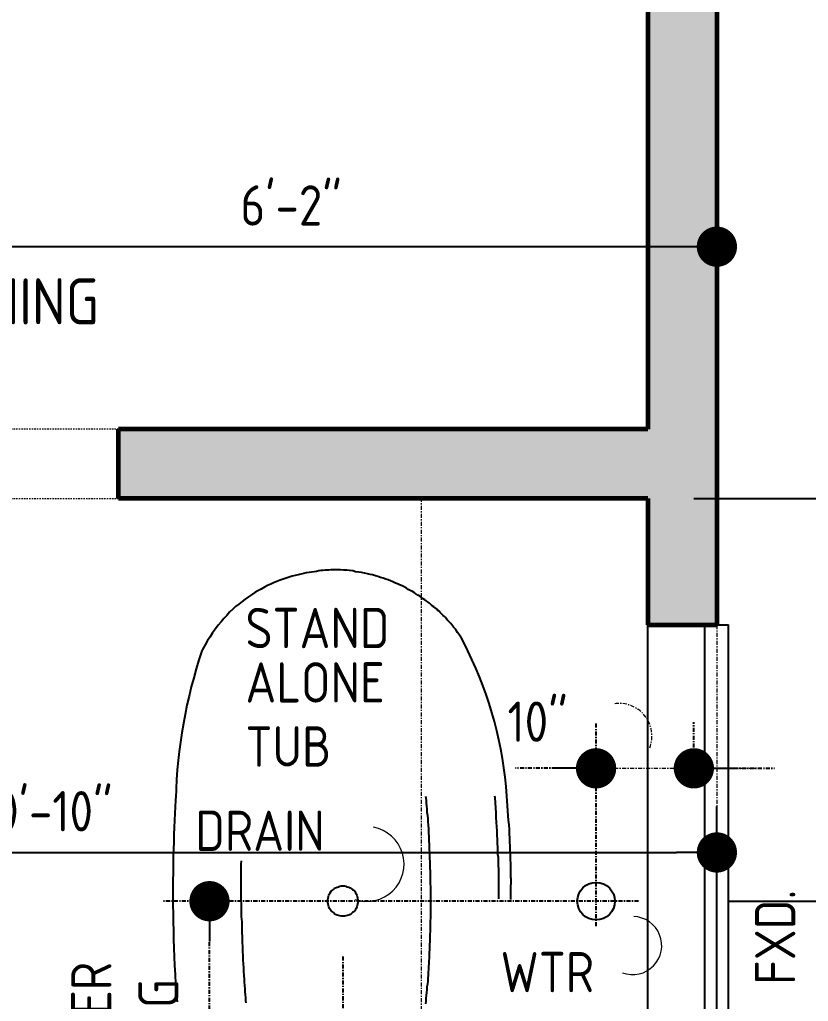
# Model space of a CAD drawing. Header units: inches. Extents: x 23 to 747, y 16 to 1065.
# Drawn here: x 502 to 570.5, y 663.7 to 749 of the extents above; entities that cross this region are included whole.
import ezdxf

# ---------------------------------------------------------------- set-up
doc = ezdxf.new("R2010")
doc.units = ezdxf.units.IN
doc.header["$MEASUREMENT"] = 0
for name, pattern in [('HIDDEN2', [0.1875, 0.125, -0.0625]), ('Solid', [0]), ('WIRE3', [0.59, 0.35, -0.12, 0, -0.12])]:
    doc.linetypes.add(name, pattern=pattern)
for name, color, linetype in [('CABS-FLOORPLAN', 4, 'Continuous'), ('ELECTRICAL WIRING', 137, 'WIRE3'), ('WINS', 121, 'Continuous')]:
    doc.layers.add(name, color=color, linetype=linetype)
for name, color, linetype, lineweight in [('DIMS', 137, 'Continuous', 15), ('DOORTEXT', 253, 'Continuous', 20), ('HATCH', 123, 'Continuous', 0), ('L1', 251, 'Continuous', 13), ('WALLS', 7, 'Continuous', 60), ('WINDWS LBLS', 121, 'Continuous', 18)]:
    doc.layers.add(name, color=color, linetype=linetype, lineweight=lineweight)
doc.styles.add('ARCH', font='ARCHITXT.SHX')
doc.styles.add('TEXT1', font='ARCHITXT.shx')
doc.dimstyles.new('ARCHITECTURAL', dxfattribs={"dimtxt": 3.5, "dimasz": 3.5, "dimexe": 4, "dimexo": 2, "dimgap": 1.5, "dimtad": 1, "dimdec": 1, "dimzin": 3, "dimdsep": 46, "dimlunit": 4, "dimtxsty": 'ARCH', "dimblk": 'DOT', "dimcen": 0.0625, "dimadec": 0, "dimazin": 0, "dimtfac": 1, "dimtdec": 1, "dimtix": 1, "dimtofl": 0, "dimtmove": 1, "dimatfit": 2, "dimldrblk": 'DOTSMALL', "dimfxl": 1, "dimtolj": 1, "dimtzin": 0, "dimarcsym": 0})

# ---------------------------------------------------------------- blocks, each defined once
blk = doc.blocks.new('_Dot')
at = {"layer": 'DIMS', "color": 0, "lineweight": -2}
blk.add_line((-0.5, 0), (-1, 0), dxfattribs=at)
at = {"layer": 'DIMS', "color": 0, "const_width": 0.5}
blk.add_lwpolyline([(-0.25, 0, 1), (0.25, 0, 1)], format="xyb", close=True, dxfattribs=at)
blk = doc.blocks.new('*D180')
at = {"layer": 'Defpoints', "color": 0, "linetype": 'Solid', "transparency": 16777216}
for p in [(488.574, 729.244), (562.574, 714.387), (488.574, 713.379)]:
    blk.add_point(p, dxfattribs=at)
at = {"layer": 'DIMS', "color": 0, "linetype": 'Solid', "lineweight": -2, "transparency": 16777216}
for p, q in [((488.574, 715.379), (488.574, 733.244)), ((562.574, 716.387), (562.574, 733.244)), ((559.074, 729.244), (492.074, 729.244))]:
    blk.add_line(p, q, dxfattribs=at)
at = {"layer": 'DIMS', "color": 0, "linetype": 'Solid', "lineweight": -2, "transparency": 16777216, "xscale": 3.5, "yscale": 3.5, "zscale": 3.5, "rotation": 180}
blk.add_blockref('_Dot', (488.574, 729.244), dxfattribs=at)
at = {"layer": 'DIMS', "color": 0, "linetype": 'Solid', "lineweight": -2, "transparency": 16777216, "xscale": 3.5, "yscale": 3.5, "zscale": 3.5}
blk.add_blockref('_Dot', (562.574, 729.244), dxfattribs=at)
at = {"layer": 'DIMS', "color": 0, "linetype": 'Solid', "transparency": 16777216, "insert": (525.574, 732.828), "char_height": 3.5, "attachment_point": 5, "style": 'ARCH'}
blk.add_mtext('\\A1;6\'-2"', dxfattribs=at)
blk = doc.blocks.new('_DotSmall')
at = {"layer": 'DIMS', "color": 0, "const_width": 0.5}
blk.add_lwpolyline([(-0.0625, 0, 1), (0.0625, 0, 1)], format="xyb", close=True, dxfattribs=at)
blk = doc.blocks.new('*D213')
at = {"layer": 'Defpoints', "color": 0, "linetype": 'Solid', "transparency": 16777216}
for p in [(562.574, 676.614), (432.574, 666.898), (562.574, 646.568)]:
    blk.add_point(p, dxfattribs=at)
at = {"layer": 'DIMS', "color": 0, "linetype": 'Solid', "lineweight": -2, "transparency": 16777216}
for p, q in [((432.574, 668.898), (432.574, 680.614)), ((562.574, 648.568), (562.574, 680.614)), ((436.074, 676.614), (559.074, 676.614))]:
    blk.add_line(p, q, dxfattribs=at)
at = {"layer": 'DIMS', "color": 0, "linetype": 'Solid', "lineweight": -2, "transparency": 16777216, "xscale": 3.5, "yscale": 3.5, "zscale": 3.5, "rotation": 180}
blk.add_blockref('_Dot', (432.574, 676.614), dxfattribs=at)
at = {"layer": 'DIMS', "color": 0, "linetype": 'Solid', "lineweight": -2, "transparency": 16777216, "xscale": 3.5, "yscale": 3.5, "zscale": 3.5}
blk.add_blockref('_Dot', (562.574, 676.614), dxfattribs=at)
at = {"layer": 'DIMS', "color": 0, "linetype": 'Solid', "transparency": 16777216, "insert": (504.212, 680.197), "char_height": 3.5, "attachment_point": 5, "style": 'ARCH'}
blk.add_mtext('\\A1;10\'-10"', dxfattribs=at)
blk = doc.blocks.new('*D265')
at = {"layer": 'Defpoints', "color": 0, "linetype": 'Solid', "transparency": 16777216}
for p in [(561.526, 672.379), (598.574, 672.379), (563.574, 613.379)]:
    blk.add_point(p, dxfattribs=at)
at = {"layer": 'DIMS', "color": 0, "linetype": 'Solid', "lineweight": -2, "transparency": 16777216}
for p, q in [((563.526, 672.379), (602.574, 672.379)), ((598.574, 616.879), (598.574, 668.879)), ((565.574, 613.379), (602.574, 613.379))]:
    blk.add_line(p, q, dxfattribs=at)
at = {"layer": 'DIMS', "color": 0, "linetype": 'Solid', "lineweight": -2, "transparency": 16777216, "xscale": 3.5, "yscale": 3.5, "zscale": 3.5}
for p, rotation in [((598.574, 672.379), 90), ((598.574, 613.379), 270)]:
    blk.add_blockref('_Dot', p, dxfattribs=dict(at, rotation=rotation))
at = {"layer": 'DIMS', "color": 0, "linetype": 'Solid', "transparency": 16777216, "insert": (594.991, 652.263), "char_height": 3.5, "attachment_point": 5, "rotation": 90, "style": 'ARCH'}
blk.add_mtext('\\A1;4\'-11"', dxfattribs=at)
blk = doc.blocks.new('*D266')
at = {"layer": 'Defpoints', "color": 0, "linetype": 'Solid', "transparency": 16777216}
for p in [(562.574, 929.379), (598.574, 929.379), (558.574, 707.379)]:
    blk.add_point(p, dxfattribs=at)
at = {"layer": 'DIMS', "color": 0, "linetype": 'Solid', "lineweight": -2, "transparency": 16777216}
for p, q in [((564.574, 929.379), (602.574, 929.379)), ((598.574, 710.879), (598.574, 925.879)), ((560.574, 707.379), (602.574, 707.379))]:
    blk.add_line(p, q, dxfattribs=at)
at = {"layer": 'DIMS', "color": 0, "linetype": 'Solid', "lineweight": -2, "transparency": 16777216, "xscale": 3.5, "yscale": 3.5, "zscale": 3.5}
for p, rotation in [((598.574, 929.379), 90), ((598.574, 707.379), 270)]:
    blk.add_blockref('_Dot', p, dxfattribs=dict(at, rotation=rotation))
at = {"layer": 'DIMS', "color": 0, "linetype": 'Solid', "transparency": 16777216, "insert": (594.991, 818.379), "char_height": 3.5, "attachment_point": 5, "rotation": 90, "style": 'ARCH'}
blk.add_mtext('\\A1;18\'-6"', dxfattribs=at)
blk = doc.blocks.new('*D270')
at = {"layer": 'Defpoints', "color": 0, "linetype": 'Solid', "transparency": 16777216}
for p in [(558.574, 707.379), (613.574, 707.379), (558.574, 633.379)]:
    blk.add_point(p, dxfattribs=at)
at = {"layer": 'DIMS', "color": 0, "linetype": 'Solid', "lineweight": -2, "transparency": 16777216}
for p, q in [((560.574, 707.379), (617.574, 707.379)), ((613.574, 636.879), (613.574, 703.879)), ((560.574, 633.379), (617.574, 633.379))]:
    blk.add_line(p, q, dxfattribs=at)
at = {"layer": 'DIMS', "color": 0, "linetype": 'Solid', "lineweight": -2, "transparency": 16777216, "xscale": 3.5, "yscale": 3.5, "zscale": 3.5}
for p, rotation in [((613.574, 707.379), 90), ((613.574, 633.379), 270)]:
    blk.add_blockref('_Dot', p, dxfattribs=dict(at, rotation=rotation))
at = {"layer": 'DIMS', "color": 0, "linetype": 'Solid', "transparency": 16777216, "insert": (609.991, 670.379), "char_height": 3.5, "attachment_point": 5, "rotation": 90, "style": 'ARCH'}
blk.add_mtext('\\A1;6\'-2"', dxfattribs=at)
blk = doc.blocks.new('*D271')
at = {"layer": 'Defpoints', "color": 0, "linetype": 'Solid', "transparency": 16777216}
for p in [(562.574, 929.379), (613.574, 929.379), (558.574, 707.379)]:
    blk.add_point(p, dxfattribs=at)
at = {"layer": 'DIMS', "color": 0, "linetype": 'Solid', "lineweight": -2, "transparency": 16777216}
for p, q in [((564.574, 929.379), (617.574, 929.379)), ((613.574, 710.879), (613.574, 925.879)), ((560.574, 707.379), (617.574, 707.379))]:
    blk.add_line(p, q, dxfattribs=at)
at = {"layer": 'DIMS', "color": 0, "linetype": 'Solid', "lineweight": -2, "transparency": 16777216, "xscale": 3.5, "yscale": 3.5, "zscale": 3.5}
for p, rotation in [((613.574, 929.379), 90), ((613.574, 707.379), 270)]:
    blk.add_blockref('_Dot', p, dxfattribs=dict(at, rotation=rotation))
at = {"layer": 'DIMS', "color": 0, "linetype": 'Solid', "transparency": 16777216, "insert": (609.991, 818.379), "char_height": 3.5, "attachment_point": 5, "rotation": 90, "style": 'ARCH'}
blk.add_mtext('\\A1;18\'-6"', dxfattribs=at)
blk = doc.blocks.new('*D272')
at = {"layer": 'Defpoints', "color": 0, "linetype": 'Solid', "transparency": 16777216}
for p in [(562.574, 929.379), (628.574, 929.379), (562.574, 177.379)]:
    blk.add_point(p, dxfattribs=at)
at = {"layer": 'DIMS', "color": 0, "linetype": 'Solid', "lineweight": -2, "transparency": 16777216}
for p, q in [((564.574, 929.379), (632.574, 929.379)), ((628.574, 180.879), (628.574, 925.879)), ((564.574, 177.379), (632.574, 177.379))]:
    blk.add_line(p, q, dxfattribs=at)
at = {"layer": 'DIMS', "color": 0, "linetype": 'Solid', "lineweight": -2, "transparency": 16777216, "xscale": 3.5, "yscale": 3.5, "zscale": 3.5}
for p, rotation in [((628.574, 929.379), 90), ((628.574, 177.379), 270)]:
    blk.add_blockref('_Dot', p, dxfattribs=dict(at, rotation=rotation))
at = {"layer": 'DIMS', "color": 0, "linetype": 'Solid', "transparency": 16777216, "insert": (624.991, 553.379), "char_height": 3.5, "attachment_point": 5, "rotation": 90, "style": 'ARCH'}
blk.add_mtext('\\A1;62\'-8"', dxfattribs=at)
blk = doc.blocks.new('*D288')
at = {"layer": 'Defpoints', "color": 0, "linetype": 'Solid', "transparency": 16777216}
for p in [(563.574, 707.379), (598.574, 707.379), (561.526, 672.379)]:
    blk.add_point(p, dxfattribs=at)
at = {"layer": 'DIMS', "color": 0, "linetype": 'Solid', "lineweight": -2, "transparency": 16777216}
for p, q in [((565.574, 707.379), (602.574, 707.379)), ((598.574, 675.879), (598.574, 703.879)), ((563.526, 672.379), (602.574, 672.379))]:
    blk.add_line(p, q, dxfattribs=at)
at = {"layer": 'DIMS', "color": 0, "linetype": 'Solid', "lineweight": -2, "transparency": 16777216, "xscale": 3.5, "yscale": 3.5, "zscale": 3.5}
for p, rotation in [((598.574, 707.379), 90), ((598.574, 672.379), 270)]:
    blk.add_blockref('_Dot', p, dxfattribs=dict(at, rotation=rotation))
at = {"layer": 'DIMS', "color": 0, "linetype": 'Solid', "transparency": 16777216, "insert": (594.991, 689.879), "char_height": 3.5, "attachment_point": 5, "rotation": 90, "style": 'ARCH'}
blk.add_mtext('\\A1;2\'-11"', dxfattribs=at)
blk = doc.blocks.new('*D290')
at = {"layer": 'Defpoints', "color": 0, "linetype": 'WIRE3', "transparency": 16777216}
for p in [(530.074, 669.567), (530.074, 650.656), (562.574, 648.379)]:
    blk.add_point(p, dxfattribs=at)
at = {"layer": 'DIMS', "color": 0, "linetype": 'WIRE3', "lineweight": -2, "transparency": 16777216}
for p, q in [((530.074, 667.567), (530.074, 646.656)), ((562.574, 650.379), (562.574, 654.656)), ((559.074, 650.656), (533.574, 650.656))]:
    blk.add_line(p, q, dxfattribs=at)
at = {"layer": 'DIMS', "color": 0, "linetype": 'WIRE3', "lineweight": -2, "transparency": 16777216, "xscale": 3.5, "yscale": 3.5, "zscale": 3.5, "rotation": 180}
blk.add_blockref('_Dot', (530.074, 650.656), dxfattribs=at)
at = {"layer": 'DIMS', "color": 0, "linetype": 'WIRE3', "lineweight": -2, "transparency": 16777216, "xscale": 3.5, "yscale": 3.5, "zscale": 3.5}
blk.add_blockref('_Dot', (562.574, 650.656), dxfattribs=at)
at = {"layer": 'DIMS', "color": 0, "linetype": 'WIRE3', "lineweight": 0, "transparency": 16777216, "insert": (544.251, 653.251), "char_height": 3.5, "attachment_point": 5, "style": 'ARCH'}
blk.add_mtext('\\A1;2\'-8"', dxfattribs=at)
blk = doc.blocks.new('*D291')
at = {"layer": 'Defpoints', "color": 0, "linetype": 'WIRE3', "transparency": 16777216}
for p in [(552.074, 683.924), (560.574, 680.271), (552.074, 668.21)]:
    blk.add_point(p, dxfattribs=at)
at = {"layer": 'DIMS', "color": 0, "linetype": 'WIRE3', "lineweight": -2, "transparency": 16777216}
for p, q in [((552.074, 670.21), (552.074, 687.924)), ((560.574, 682.271), (560.574, 687.924)), ((548.574, 683.924), (545.074, 683.924)), ((564.074, 683.924), (567.574, 683.924))]:
    blk.add_line(p, q, dxfattribs=at)
at = {"layer": 'DIMS', "color": 0, "linetype": 'WIRE3', "lineweight": -2, "transparency": 16777216, "xscale": 3.5, "yscale": 3.5, "zscale": 3.5}
blk.add_blockref('_Dot', (552.074, 683.924), dxfattribs=at)
at = {"layer": 'DIMS', "color": 0, "linetype": 'WIRE3', "lineweight": -2, "transparency": 16777216, "xscale": 3.5, "yscale": 3.5, "zscale": 3.5, "rotation": 180}
blk.add_blockref('_Dot', (560.574, 683.924), dxfattribs=at)
at = {"layer": 'DIMS', "color": 0, "linetype": 'WIRE3', "lineweight": 0, "transparency": 16777216, "insert": (546.997, 687.98), "char_height": 3.5, "attachment_point": 5, "style": 'ARCH'}
blk.add_mtext('\\A1;10"', dxfattribs=at)
blk = doc.blocks.new('*D292')
at = {"layer": 'Defpoints', "color": 0, "linetype": 'WIRE3', "transparency": 16777216}
for p in [(518.475, 672.379), (557.756, 672.379), (527.657, 637.379)]:
    blk.add_point(p, dxfattribs=at)
at = {"layer": 'ELECTRICAL WIRING', "color": 0, "linetype": 'WIRE3', "lineweight": -2, "transparency": 16777216}
for p, q in [((555.756, 672.379), (514.475, 672.379)), ((518.475, 640.879), (518.475, 668.879)), ((525.657, 637.379), (514.475, 637.379))]:
    blk.add_line(p, q, dxfattribs=at)
at = {"layer": 'ELECTRICAL WIRING', "color": 0, "linetype": 'WIRE3', "lineweight": -2, "transparency": 16777216, "xscale": 3.5, "yscale": 3.5, "zscale": 3.5}
for p, rotation in [((518.475, 672.379), 90), ((518.475, 637.379), 270)]:
    blk.add_blockref('_Dot', p, dxfattribs=dict(at, rotation=rotation))
at = {"layer": 'ELECTRICAL WIRING', "color": 0, "linetype": 'WIRE3', "lineweight": 0, "transparency": 16777216, "insert": (511.122, 656.276), "char_height": 3.5, "attachment_point": 5, "rotation": 90, "style": 'ARCH'}
blk.add_mtext('\\A1;35" CENTER\\PPLUMBING', dxfattribs=at)
blk = doc.blocks.new('*D509')
at = {"layer": 'Defpoints', "color": 0, "linetype": 'Solid', "transparency": 16777216}
for p in [(488.574, 729.244), (562.574, 714.387), (488.574, 713.379)]:
    blk.add_point(p, dxfattribs=at)
at = {"layer": 'DIMS', "color": 0, "linetype": 'Solid', "lineweight": -2, "transparency": 16777216}
for p, q in [((488.574, 715.379), (488.574, 733.244)), ((562.574, 716.387), (562.574, 733.244)), ((559.074, 729.244), (492.074, 729.244))]:
    blk.add_line(p, q, dxfattribs=at)
at = {"layer": 'DIMS', "color": 0, "linetype": 'Solid', "lineweight": -2, "transparency": 16777216, "xscale": 3.5, "yscale": 3.5, "zscale": 3.5, "rotation": 180}
blk.add_blockref('_Dot', (488.574, 729.244), dxfattribs=at)
at = {"layer": 'DIMS', "color": 0, "linetype": 'Solid', "lineweight": -2, "transparency": 16777216, "xscale": 3.5, "yscale": 3.5, "zscale": 3.5}
blk.add_blockref('_Dot', (562.574, 729.244), dxfattribs=at)
at = {"layer": 'DIMS', "color": 0, "linetype": 'Solid', "transparency": 16777216, "insert": (525.574, 732.828), "char_height": 3.5, "attachment_point": 5, "style": 'ARCH'}
blk.add_mtext('\\A1;6\'-2"', dxfattribs=at)
blk = doc.blocks.new('*D542')
at = {"layer": 'Defpoints', "color": 0, "linetype": 'Solid', "transparency": 16777216}
for p in [(562.574, 676.614), (432.574, 666.898), (562.574, 646.568)]:
    blk.add_point(p, dxfattribs=at)
at = {"layer": 'DIMS', "color": 0, "linetype": 'Solid', "lineweight": -2, "transparency": 16777216}
for p, q in [((432.574, 668.898), (432.574, 680.614)), ((562.574, 648.568), (562.574, 680.614)), ((436.074, 676.614), (559.074, 676.614))]:
    blk.add_line(p, q, dxfattribs=at)
at = {"layer": 'DIMS', "color": 0, "linetype": 'Solid', "lineweight": -2, "transparency": 16777216, "xscale": 3.5, "yscale": 3.5, "zscale": 3.5, "rotation": 180}
blk.add_blockref('_Dot', (432.574, 676.614), dxfattribs=at)
at = {"layer": 'DIMS', "color": 0, "linetype": 'Solid', "lineweight": -2, "transparency": 16777216, "xscale": 3.5, "yscale": 3.5, "zscale": 3.5}
blk.add_blockref('_Dot', (562.574, 676.614), dxfattribs=at)
at = {"layer": 'DIMS', "color": 0, "linetype": 'Solid', "transparency": 16777216, "insert": (504.212, 680.197), "char_height": 3.5, "attachment_point": 5, "style": 'ARCH'}
blk.add_mtext('\\A1;10\'-10"', dxfattribs=at)
blk = doc.blocks.new('*D594')
at = {"layer": 'Defpoints', "color": 0, "linetype": 'Solid', "transparency": 16777216}
for p in [(561.526, 672.379), (598.574, 672.379), (563.574, 613.379)]:
    blk.add_point(p, dxfattribs=at)
at = {"layer": 'DIMS', "color": 0, "linetype": 'Solid', "lineweight": -2, "transparency": 16777216}
for p, q in [((563.526, 672.379), (602.574, 672.379)), ((598.574, 616.879), (598.574, 668.879)), ((565.574, 613.379), (602.574, 613.379))]:
    blk.add_line(p, q, dxfattribs=at)
at = {"layer": 'DIMS', "color": 0, "linetype": 'Solid', "lineweight": -2, "transparency": 16777216, "xscale": 3.5, "yscale": 3.5, "zscale": 3.5}
for p, rotation in [((598.574, 672.379), 90), ((598.574, 613.379), 270)]:
    blk.add_blockref('_Dot', p, dxfattribs=dict(at, rotation=rotation))
at = {"layer": 'DIMS', "color": 0, "linetype": 'Solid', "transparency": 16777216, "insert": (594.991, 652.263), "char_height": 3.5, "attachment_point": 5, "rotation": 90, "style": 'ARCH'}
blk.add_mtext('\\A1;4\'-11"', dxfattribs=at)
blk = doc.blocks.new('*D595')
at = {"layer": 'Defpoints', "color": 0, "linetype": 'Solid', "transparency": 16777216}
for p in [(562.574, 929.379), (598.574, 929.379), (558.574, 707.379)]:
    blk.add_point(p, dxfattribs=at)
at = {"layer": 'DIMS', "color": 0, "linetype": 'Solid', "lineweight": -2, "transparency": 16777216}
for p, q in [((564.574, 929.379), (602.574, 929.379)), ((598.574, 710.879), (598.574, 925.879)), ((560.574, 707.379), (602.574, 707.379))]:
    blk.add_line(p, q, dxfattribs=at)
at = {"layer": 'DIMS', "color": 0, "linetype": 'Solid', "lineweight": -2, "transparency": 16777216, "xscale": 3.5, "yscale": 3.5, "zscale": 3.5}
for p, rotation in [((598.574, 929.379), 90), ((598.574, 707.379), 270)]:
    blk.add_blockref('_Dot', p, dxfattribs=dict(at, rotation=rotation))
at = {"layer": 'DIMS', "color": 0, "linetype": 'Solid', "transparency": 16777216, "insert": (594.991, 818.379), "char_height": 3.5, "attachment_point": 5, "rotation": 90, "style": 'ARCH'}
blk.add_mtext('\\A1;18\'-6"', dxfattribs=at)
blk = doc.blocks.new('*D599')
at = {"layer": 'Defpoints', "color": 0, "linetype": 'Solid', "transparency": 16777216}
for p in [(558.574, 707.379), (613.574, 707.379), (558.574, 633.379)]:
    blk.add_point(p, dxfattribs=at)
at = {"layer": 'DIMS', "color": 0, "linetype": 'Solid', "lineweight": -2, "transparency": 16777216}
for p, q in [((560.574, 707.379), (617.574, 707.379)), ((613.574, 636.879), (613.574, 703.879)), ((560.574, 633.379), (617.574, 633.379))]:
    blk.add_line(p, q, dxfattribs=at)
at = {"layer": 'DIMS', "color": 0, "linetype": 'Solid', "lineweight": -2, "transparency": 16777216, "xscale": 3.5, "yscale": 3.5, "zscale": 3.5}
for p, rotation in [((613.574, 707.379), 90), ((613.574, 633.379), 270)]:
    blk.add_blockref('_Dot', p, dxfattribs=dict(at, rotation=rotation))
at = {"layer": 'DIMS', "color": 0, "linetype": 'Solid', "transparency": 16777216, "insert": (609.991, 670.379), "char_height": 3.5, "attachment_point": 5, "rotation": 90, "style": 'ARCH'}
blk.add_mtext('\\A1;6\'-2"', dxfattribs=at)
blk = doc.blocks.new('*D600')
at = {"layer": 'Defpoints', "color": 0, "linetype": 'Solid', "transparency": 16777216}
for p in [(562.574, 929.379), (613.574, 929.379), (558.574, 707.379)]:
    blk.add_point(p, dxfattribs=at)
at = {"layer": 'DIMS', "color": 0, "linetype": 'Solid', "lineweight": -2, "transparency": 16777216}
for p, q in [((564.574, 929.379), (617.574, 929.379)), ((613.574, 710.879), (613.574, 925.879)), ((560.574, 707.379), (617.574, 707.379))]:
    blk.add_line(p, q, dxfattribs=at)
at = {"layer": 'DIMS', "color": 0, "linetype": 'Solid', "lineweight": -2, "transparency": 16777216, "xscale": 3.5, "yscale": 3.5, "zscale": 3.5}
for p, rotation in [((613.574, 929.379), 90), ((613.574, 707.379), 270)]:
    blk.add_blockref('_Dot', p, dxfattribs=dict(at, rotation=rotation))
at = {"layer": 'DIMS', "color": 0, "linetype": 'Solid', "transparency": 16777216, "insert": (609.991, 818.379), "char_height": 3.5, "attachment_point": 5, "rotation": 90, "style": 'ARCH'}
blk.add_mtext('\\A1;18\'-6"', dxfattribs=at)
blk = doc.blocks.new('*D601')
at = {"layer": 'Defpoints', "color": 0, "linetype": 'Solid', "transparency": 16777216}
for p in [(562.574, 929.379), (628.574, 929.379), (562.574, 177.379)]:
    blk.add_point(p, dxfattribs=at)
at = {"layer": 'DIMS', "color": 0, "linetype": 'Solid', "lineweight": -2, "transparency": 16777216}
for p, q in [((564.574, 929.379), (632.574, 929.379)), ((628.574, 180.879), (628.574, 925.879)), ((564.574, 177.379), (632.574, 177.379))]:
    blk.add_line(p, q, dxfattribs=at)
at = {"layer": 'DIMS', "color": 0, "linetype": 'Solid', "lineweight": -2, "transparency": 16777216, "xscale": 3.5, "yscale": 3.5, "zscale": 3.5}
for p, rotation in [((628.574, 929.379), 90), ((628.574, 177.379), 270)]:
    blk.add_blockref('_Dot', p, dxfattribs=dict(at, rotation=rotation))
at = {"layer": 'DIMS', "color": 0, "linetype": 'Solid', "transparency": 16777216, "insert": (624.991, 553.379), "char_height": 3.5, "attachment_point": 5, "rotation": 90, "style": 'ARCH'}
blk.add_mtext('\\A1;62\'-8"', dxfattribs=at)
blk = doc.blocks.new('*D621')
at = {"layer": 'Defpoints', "color": 0, "linetype": 'Solid', "transparency": 16777216}
for p in [(563.574, 707.379), (598.574, 707.379), (561.526, 672.379)]:
    blk.add_point(p, dxfattribs=at)
at = {"layer": 'DIMS', "color": 0, "linetype": 'Solid', "lineweight": -2, "transparency": 16777216}
for p, q in [((565.574, 707.379), (602.574, 707.379)), ((598.574, 675.879), (598.574, 703.879)), ((563.526, 672.379), (602.574, 672.379))]:
    blk.add_line(p, q, dxfattribs=at)
at = {"layer": 'DIMS', "color": 0, "linetype": 'Solid', "lineweight": -2, "transparency": 16777216, "xscale": 3.5, "yscale": 3.5, "zscale": 3.5}
for p, rotation in [((598.574, 707.379), 90), ((598.574, 672.379), 270)]:
    blk.add_blockref('_Dot', p, dxfattribs=dict(at, rotation=rotation))
at = {"layer": 'DIMS', "color": 0, "linetype": 'Solid', "transparency": 16777216, "insert": (594.991, 689.879), "char_height": 3.5, "attachment_point": 5, "rotation": 90, "style": 'ARCH'}
blk.add_mtext('\\A1;2\'-11"', dxfattribs=at)
blk = doc.blocks.new('*D608')
at = {"layer": 'Defpoints', "color": 0, "linetype": 'WIRE3', "transparency": 16777216}
for p in [(530.074, 669.567), (530.074, 650.656), (562.574, 648.379)]:
    blk.add_point(p, dxfattribs=at)
at = {"layer": 'DIMS', "color": 0, "linetype": 'WIRE3', "lineweight": -2, "transparency": 16777216}
for p, q in [((530.074, 667.567), (530.074, 646.656)), ((562.574, 650.379), (562.574, 654.656)), ((559.074, 650.656), (533.574, 650.656))]:
    blk.add_line(p, q, dxfattribs=at)
at = {"layer": 'DIMS', "color": 0, "linetype": 'WIRE3', "lineweight": -2, "transparency": 16777216, "xscale": 3.5, "yscale": 3.5, "zscale": 3.5, "rotation": 180}
blk.add_blockref('_Dot', (530.074, 650.656), dxfattribs=at)
at = {"layer": 'DIMS', "color": 0, "linetype": 'WIRE3', "lineweight": -2, "transparency": 16777216, "xscale": 3.5, "yscale": 3.5, "zscale": 3.5}
blk.add_blockref('_Dot', (562.574, 650.656), dxfattribs=at)
at = {"layer": 'DIMS', "color": 0, "linetype": 'WIRE3', "lineweight": 0, "transparency": 16777216, "insert": (544.251, 653.251), "char_height": 3.5, "attachment_point": 5, "style": 'ARCH'}
blk.add_mtext('\\A1;2\'-8"', dxfattribs=at)
blk = doc.blocks.new('*D609')
at = {"layer": 'Defpoints', "color": 0, "linetype": 'WIRE3', "transparency": 16777216}
for p in [(552.074, 683.924), (560.574, 680.271), (552.074, 668.21)]:
    blk.add_point(p, dxfattribs=at)
at = {"layer": 'DIMS', "color": 0, "linetype": 'WIRE3', "lineweight": -2, "transparency": 16777216}
for p, q in [((552.074, 670.21), (552.074, 687.924)), ((560.574, 682.271), (560.574, 687.924)), ((548.574, 683.924), (545.074, 683.924)), ((564.074, 683.924), (567.574, 683.924))]:
    blk.add_line(p, q, dxfattribs=at)
at = {"layer": 'DIMS', "color": 0, "linetype": 'WIRE3', "lineweight": -2, "transparency": 16777216, "xscale": 3.5, "yscale": 3.5, "zscale": 3.5}
blk.add_blockref('_Dot', (552.074, 683.924), dxfattribs=at)
at = {"layer": 'DIMS', "color": 0, "linetype": 'WIRE3', "lineweight": -2, "transparency": 16777216, "xscale": 3.5, "yscale": 3.5, "zscale": 3.5, "rotation": 180}
blk.add_blockref('_Dot', (560.574, 683.924), dxfattribs=at)
at = {"layer": 'DIMS', "color": 0, "linetype": 'WIRE3', "lineweight": 0, "transparency": 16777216, "insert": (546.997, 687.98), "char_height": 3.5, "attachment_point": 5, "style": 'ARCH'}
blk.add_mtext('\\A1;10"', dxfattribs=at)
blk = doc.blocks.new('*D610')
at = {"layer": 'Defpoints', "color": 0, "linetype": 'WIRE3', "transparency": 16777216}
for p in [(518.475, 672.379), (557.756, 672.379), (527.657, 637.379)]:
    blk.add_point(p, dxfattribs=at)
at = {"layer": 'ELECTRICAL WIRING', "color": 0, "linetype": 'WIRE3', "lineweight": -2, "transparency": 16777216}
for p, q in [((555.756, 672.379), (514.475, 672.379)), ((518.475, 640.879), (518.475, 668.879)), ((525.657, 637.379), (514.475, 637.379))]:
    blk.add_line(p, q, dxfattribs=at)
at = {"layer": 'ELECTRICAL WIRING', "color": 0, "linetype": 'WIRE3', "lineweight": -2, "transparency": 16777216, "xscale": 3.5, "yscale": 3.5, "zscale": 3.5}
for p, rotation in [((518.475, 672.379), 90), ((518.475, 637.379), 270)]:
    blk.add_blockref('_Dot', p, dxfattribs=dict(at, rotation=rotation))
at = {"layer": 'ELECTRICAL WIRING', "color": 0, "linetype": 'WIRE3', "lineweight": 0, "transparency": 16777216, "insert": (511.122, 656.276), "char_height": 3.5, "attachment_point": 5, "rotation": 90, "style": 'ARCH'}
blk.add_mtext('\\A1;35" CENTER\\PPLUMBING', dxfattribs=at)

msp = doc.modelspace()

# ---------------------------------------------------------------- hatches: boundary and pattern name
at = {"layer": 'HATCH'}
h = msp.add_hatch(color=9, dxfattribs=at)
h.dxf.hatch_style = 1
h.set_gradient(color1=(199, 200, 202), color2=(147, 149, 152), name='INVCYLINDER')
h.paths.add_polyline_path([(562.574, 881.379), (556.574, 881.379), (556.574, 713.379), (510.574, 713.379), (510.574, 707.379), (556.574, 707.379), (556.574, 696.379), (562.574, 696.379)])
h = msp.add_hatch(color=9, dxfattribs=at)
h.dxf.hatch_style = 1
h.set_gradient(color1=(199, 200, 202), color2=(147, 149, 152), name='INVCYLINDER')
h.paths.add_polyline_path([(562.574, 881.379), (556.574, 881.379), (556.574, 713.379), (510.574, 713.379), (510.574, 707.379), (556.574, 707.379), (556.574, 696.379), (562.574, 696.379)])

# ---------------------------------------------------------------- linework, layer by layer
at = {"layer": 'CABS-FLOORPLAN', "color": 12, "linetype": 'Continuous'}
for points in [[(540.916, 694.119), (540.835, 694.343), (540.68, 694.652), (540.526, 694.96), (540.372, 695.238), (540.218, 695.485), (540.032, 695.732), (539.878, 695.979), (539.693, 696.195), (539.631, 696.287), (539.539, 696.38), (539.446, 696.503), (539.384, 696.565), (539.323, 696.627), (539.261, 696.719), (539.199, 696.781), (539.138, 696.873), (539.045, 696.935), (538.983, 697.028), (538.891, 697.12), (538.798, 697.213), (538.706, 697.275), (538.613, 697.367), (538.52, 697.46), (538.428, 697.583), (538.304, 697.676), (538.212, 697.768), (538.088, 697.861), (537.965, 697.954), (537.842, 698.046), (537.718, 698.17), (537.595, 698.262), (537.471, 698.355), (537.317, 698.478), (537.194, 698.571), (537.039, 698.663), (536.885, 698.787), (536.762, 698.879), (536.576, 698.972), (536.422, 699.095), (536.268, 699.188), (536.114, 699.28), (535.928, 699.373), (535.743, 699.466), (535.589, 699.589), (535.404, 699.682), (535.219, 699.774), (535.003, 699.867), (534.817, 699.959), (534.632, 700.021), (534.416, 700.114), (534.2, 700.206), (534.015, 700.299), (533.799, 700.36), (533.583, 700.453), (533.336, 700.515), (533.12, 700.576), (532.904, 700.638), (532.657, 700.731), (532.441, 700.762), (532.195, 700.823), (531.948, 700.885), (531.701, 700.947), (531.454, 700.978), (531.176, 701.008), (530.929, 701.07), (530.652, 701.101), (530.405, 701.132), (530.127, 701.132), (529.849, 701.163), (529.757, 701.163), (529.664, 701.163), (529.603, 701.163), (529.51, 701.163), (529.387, 701.163), (529.263, 701.163), (529.14, 701.163), (529.016, 701.163), (528.862, 701.132), (528.708, 701.132), (528.522, 701.132), (528.368, 701.101), (528.152, 701.101), (527.967, 701.07), (527.782, 701.039), (527.566, 701.008), (527.35, 700.978), (527.134, 700.947), (526.887, 700.916), (526.671, 700.854), (526.424, 700.792), (526.177, 700.731), (525.93, 700.669), (525.653, 700.607), (525.406, 700.546), (525.128, 700.453), (524.881, 700.36), (524.604, 700.268), (524.326, 700.144), (524.048, 700.052), (523.801, 699.928), (523.524, 699.805), (523.246, 699.651), (522.968, 699.496), (522.69, 699.342), (522.413, 699.188), (522.135, 699.003), (521.857, 698.818), (521.58, 698.632), (521.302, 698.416), (521.024, 698.2), (520.746, 697.984), (520.499, 697.738), (520.222, 697.491), (519.975, 697.213), (519.728, 696.935), (519.481, 696.657), (519.234, 696.349), (518.987, 696.04), (518.741, 695.701), (518.525, 695.361), (518.309, 695.022), (518.093, 694.652), (517.877, 694.251), (517.816, 694.119)], [(540.916, 694.119), (540.835, 694.343), (540.68, 694.652), (540.526, 694.96), (540.372, 695.238), (540.218, 695.485), (540.032, 695.732), (539.878, 695.979), (539.693, 696.195), (539.631, 696.287), (539.539, 696.38), (539.446, 696.503), (539.384, 696.565), (539.323, 696.627), (539.261, 696.719), (539.199, 696.781), (539.138, 696.873), (539.045, 696.935), (538.983, 697.028), (538.891, 697.12), (538.798, 697.213), (538.706, 697.275), (538.613, 697.367), (538.52, 697.46), (538.428, 697.583), (538.304, 697.676), (538.212, 697.768), (538.088, 697.861), (537.965, 697.954), (537.842, 698.046), (537.718, 698.17), (537.595, 698.262), (537.471, 698.355), (537.317, 698.478), (537.194, 698.571), (537.039, 698.663), (536.885, 698.787), (536.762, 698.879), (536.576, 698.972), (536.422, 699.095), (536.268, 699.188), (536.114, 699.28), (535.928, 699.373), (535.743, 699.466), (535.589, 699.589), (535.404, 699.682), (535.219, 699.774), (535.003, 699.867), (534.817, 699.959), (534.632, 700.021), (534.416, 700.114), (534.2, 700.206), (534.015, 700.299), (533.799, 700.36), (533.583, 700.453), (533.336, 700.515), (533.12, 700.576), (532.904, 700.638), (532.657, 700.731), (532.441, 700.762), (532.195, 700.823), (531.948, 700.885), (531.701, 700.947), (531.454, 700.978), (531.176, 701.008), (530.929, 701.07), (530.652, 701.101), (530.405, 701.132), (530.127, 701.132), (529.849, 701.163), (529.757, 701.163), (529.664, 701.163), (529.603, 701.163), (529.51, 701.163), (529.387, 701.163), (529.263, 701.163), (529.14, 701.163), (529.016, 701.163), (528.862, 701.132), (528.708, 701.132), (528.522, 701.132), (528.368, 701.101), (528.152, 701.101), (527.967, 701.07), (527.782, 701.039), (527.566, 701.008), (527.35, 700.978), (527.134, 700.947), (526.887, 700.916), (526.671, 700.854), (526.424, 700.792), (526.177, 700.731), (525.93, 700.669), (525.653, 700.607), (525.406, 700.546), (525.128, 700.453), (524.881, 700.36), (524.604, 700.268), (524.326, 700.144), (524.048, 700.052), (523.801, 699.928), (523.524, 699.805), (523.246, 699.651), (522.968, 699.496), (522.69, 699.342), (522.413, 699.188), (522.135, 699.003), (521.857, 698.818), (521.58, 698.632), (521.302, 698.416), (521.024, 698.2), (520.746, 697.984), (520.499, 697.738), (520.222, 697.491), (519.975, 697.213), (519.728, 696.935), (519.481, 696.657), (519.234, 696.349), (518.987, 696.04), (518.741, 695.701), (518.525, 695.361), (518.309, 695.022), (518.093, 694.652), (517.877, 694.251), (517.816, 694.119)], [(515.551, 681.511), (515.531, 681.167), (515.501, 680.581), (515.47, 679.994), (515.439, 679.408), (515.408, 678.791), (515.377, 678.174), (515.377, 677.526), (515.346, 676.878), (515.315, 676.199), (515.315, 675.551), (515.315, 674.872), (515.285, 674.162), (515.285, 673.452), (515.285, 672.743), (515.285, 672.033), (515.315, 671.292), (515.315, 670.583), (515.346, 669.811), (515.346, 669.071), (515.377, 668.299), (515.408, 667.559), (515.439, 666.787), (515.501, 666.016), (515.531, 665.213), (515.593, 664.442), (515.655, 663.64)], [(515.551, 681.511), (515.531, 681.167), (515.501, 680.581), (515.47, 679.994), (515.439, 679.408), (515.408, 678.791), (515.377, 678.174), (515.377, 677.526), (515.346, 676.878), (515.315, 676.199), (515.315, 675.551), (515.315, 674.872), (515.285, 674.162), (515.285, 673.452), (515.285, 672.743), (515.285, 672.033), (515.315, 671.292), (515.315, 670.583), (515.346, 669.811), (515.346, 669.071), (515.377, 668.299), (515.408, 667.559), (515.439, 666.787), (515.501, 666.016), (515.531, 665.213), (515.593, 664.442), (515.655, 663.64)], [(537.263, 681.511), (537.286, 681.352), (537.317, 681.105), (537.317, 680.889), (537.348, 680.642), (537.379, 680.395), (537.379, 680.118), (537.41, 679.84), (537.44, 679.562), (537.44, 679.285), (537.471, 678.976), (537.502, 678.667), (537.502, 678.328), (537.533, 677.989), (537.533, 677.649), (537.564, 677.279), (537.564, 676.939), (537.595, 676.538), (537.595, 676.137), (537.626, 675.736), (537.626, 675.335), (537.656, 674.903), (537.656, 674.471), (537.656, 674.008), (537.687, 673.545), (537.687, 673.051), (537.687, 672.588)], [(537.263, 681.511), (537.286, 681.352), (537.317, 681.105), (537.317, 680.889), (537.348, 680.642), (537.379, 680.395), (537.379, 680.118), (537.41, 679.84), (537.44, 679.562), (537.44, 679.285), (537.471, 678.976), (537.502, 678.667), (537.502, 678.328), (537.533, 677.989), (537.533, 677.649), (537.564, 677.279), (537.564, 676.939), (537.595, 676.538), (537.595, 676.137), (537.626, 675.736), (537.626, 675.335), (537.656, 674.903), (537.656, 674.471), (537.656, 674.008), (537.687, 673.545), (537.687, 673.051), (537.687, 672.588)], [(543.612, 674.255), (543.612, 674.286), (543.612, 674.347), (543.612, 674.44), (543.612, 674.563), (543.612, 674.687), (543.612, 674.841), (543.612, 675.026), (543.612, 675.211), (543.581, 675.427), (543.581, 675.643), (543.581, 675.89), (543.581, 676.168), (543.55, 676.446), (543.55, 676.754), (543.55, 677.063), (543.519, 677.402), (543.519, 677.742), (543.489, 678.112), (543.489, 678.482), (543.458, 678.853), (543.427, 679.254), (543.396, 679.655), (543.396, 680.056), (543.365, 680.488), (543.334, 680.92), (543.303, 681.352), (543.281, 681.511)], [(543.612, 674.255), (543.612, 674.286), (543.612, 674.347), (543.612, 674.44), (543.612, 674.563), (543.612, 674.687), (543.612, 674.841), (543.612, 675.026), (543.612, 675.211), (543.581, 675.427), (543.581, 675.643), (543.581, 675.89), (543.581, 676.168), (543.55, 676.446), (543.55, 676.754), (543.55, 677.063), (543.519, 677.402), (543.519, 677.742), (543.489, 678.112), (543.489, 678.482), (543.458, 678.853), (543.427, 679.254), (543.396, 679.655), (543.396, 680.056), (543.365, 680.488), (543.334, 680.92), (543.303, 681.352), (543.281, 681.511)], [(544.692, 674.255), (544.692, 674.286), (544.692, 674.347), (544.661, 674.44), (544.661, 674.563), (544.661, 674.687), (544.661, 674.872), (544.661, 675.026), (544.661, 675.242), (544.661, 675.458), (544.661, 675.705), (544.63, 675.952), (544.63, 676.23), (544.63, 676.538), (544.599, 676.847), (544.599, 677.155), (544.569, 677.495), (544.569, 677.865), (544.538, 678.235), (544.538, 678.606), (544.507, 679.007), (544.476, 679.408), (544.445, 679.809), (544.414, 680.241), (544.383, 680.673), (544.353, 681.105), (544.325, 681.511)], [(544.692, 674.255), (544.692, 674.286), (544.692, 674.347), (544.661, 674.44), (544.661, 674.563), (544.661, 674.687), (544.661, 674.872), (544.661, 675.026), (544.661, 675.242), (544.661, 675.458), (544.661, 675.705), (544.63, 675.952), (544.63, 676.23), (544.63, 676.538), (544.599, 676.847), (544.599, 677.155), (544.569, 677.495), (544.569, 677.865), (544.538, 678.235), (544.538, 678.606), (544.507, 679.007), (544.476, 679.408), (544.445, 679.809), (544.414, 680.241), (544.383, 680.673), (544.353, 681.105), (544.325, 681.511)], [(521.672, 663.547), (521.641, 663.763), (521.641, 664.01), (521.61, 664.257), (521.58, 664.504), (521.58, 664.781), (521.549, 665.059), (521.518, 665.337), (521.518, 665.615), (521.487, 665.923), (521.456, 666.263), (521.456, 666.602), (521.425, 666.941), (521.394, 667.281), (521.394, 667.651), (521.364, 668.022), (521.364, 668.423), (521.333, 668.824), (521.333, 669.256), (521.302, 669.688), (521.302, 670.12), (521.302, 670.583), (521.271, 671.046), (521.271, 671.539), (521.271, 672.033), (521.24, 672.558), (521.24, 672.558), (521.24, 672.619), (521.24, 672.712), (521.24, 672.804), (521.24, 672.959), (521.24, 673.051), (521.24, 673.113), (521.24, 673.236), (521.24, 673.329), (521.24, 673.452), (521.24, 673.545), (521.24, 673.668), (521.24, 673.823), (521.24, 673.946), (521.24, 674.1), (521.24, 674.224), (521.24, 674.378), (521.24, 674.563), (521.24, 674.718), (521.24, 674.903), (521.24, 675.088), (521.24, 675.242), (521.24, 675.458), (521.24, 675.643), (521.271, 675.829), (521.271, 675.876)], [(521.672, 663.547), (521.641, 663.763), (521.641, 664.01), (521.61, 664.257), (521.58, 664.504), (521.58, 664.781), (521.549, 665.059), (521.518, 665.337), (521.518, 665.615), (521.487, 665.923), (521.456, 666.263), (521.456, 666.602), (521.425, 666.941), (521.394, 667.281), (521.394, 667.651), (521.364, 668.022), (521.364, 668.423), (521.333, 668.824), (521.333, 669.256), (521.302, 669.688), (521.302, 670.12), (521.302, 670.583), (521.271, 671.046), (521.271, 671.539), (521.271, 672.033), (521.24, 672.558), (521.24, 672.558), (521.24, 672.619), (521.24, 672.712), (521.24, 672.804), (521.24, 672.959), (521.24, 673.051), (521.24, 673.113), (521.24, 673.236), (521.24, 673.329), (521.24, 673.452), (521.24, 673.545), (521.24, 673.668), (521.24, 673.823), (521.24, 673.946), (521.24, 674.1), (521.24, 674.224), (521.24, 674.378), (521.24, 674.563), (521.24, 674.718), (521.24, 674.903), (521.24, 675.088), (521.24, 675.242), (521.24, 675.458), (521.24, 675.643), (521.271, 675.829), (521.271, 675.876)], [(543.612, 672.588), (543.612, 673.391), (543.612, 674.255)], [(543.612, 672.588), (543.612, 673.391), (543.612, 674.255)], [(544.661, 672.527), (544.661, 673.36), (544.692, 674.255)], [(544.661, 672.527), (544.661, 673.36), (544.692, 674.255)], [(531.378, 672.408), (531.378, 672.254), (531.347, 672.13), (531.317, 672.007), (531.286, 671.883), (531.224, 671.76), (531.162, 671.667), (531.101, 671.544), (531.008, 671.451), (530.915, 671.39), (530.792, 671.297), (530.699, 671.235), (530.576, 671.174), (530.453, 671.143), (530.329, 671.112), (530.206, 671.081), (530.082, 671.081), (529.928, 671.081), (529.804, 671.112), (529.681, 671.143), (529.558, 671.174), (529.434, 671.235), (529.342, 671.297), (529.249, 671.39), (529.156, 671.451), (529.064, 671.544), (528.971, 671.667), (528.91, 671.76), (528.848, 671.883), (528.817, 672.007), (528.786, 672.13), (528.755, 672.254), (528.755, 672.408), (528.755, 672.531), (528.786, 672.655), (528.817, 672.778), (528.848, 672.902), (528.91, 673.025), (528.971, 673.118), (529.064, 673.241), (529.156, 673.334), (529.249, 673.395), (529.342, 673.488), (529.434, 673.55), (529.558, 673.611), (529.681, 673.642), (529.804, 673.673), (529.928, 673.704), (530.082, 673.704), (530.206, 673.704), (530.329, 673.673), (530.453, 673.642), (530.576, 673.611), (530.699, 673.55), (530.792, 673.488), (530.915, 673.395), (531.008, 673.334), (531.101, 673.241), (531.162, 673.118), (531.224, 673.025), (531.286, 672.902), (531.317, 672.778), (531.347, 672.655), (531.378, 672.531), (531.378, 672.408)], [(531.378, 672.408), (531.378, 672.254), (531.347, 672.13), (531.317, 672.007), (531.286, 671.883), (531.224, 671.76), (531.162, 671.667), (531.101, 671.544), (531.008, 671.451), (530.915, 671.39), (530.792, 671.297), (530.699, 671.235), (530.576, 671.174), (530.453, 671.143), (530.329, 671.112), (530.206, 671.081), (530.082, 671.081), (529.928, 671.081), (529.804, 671.112), (529.681, 671.143), (529.558, 671.174), (529.434, 671.235), (529.342, 671.297), (529.249, 671.39), (529.156, 671.451), (529.064, 671.544), (528.971, 671.667), (528.91, 671.76), (528.848, 671.883), (528.817, 672.007), (528.786, 672.13), (528.755, 672.254), (528.755, 672.408), (528.755, 672.531), (528.786, 672.655), (528.817, 672.778), (528.848, 672.902), (528.91, 673.025), (528.971, 673.118), (529.064, 673.241), (529.156, 673.334), (529.249, 673.395), (529.342, 673.488), (529.434, 673.55), (529.558, 673.611), (529.681, 673.642), (529.804, 673.673), (529.928, 673.704), (530.082, 673.704), (530.206, 673.704), (530.329, 673.673), (530.453, 673.642), (530.576, 673.611), (530.699, 673.55), (530.792, 673.488), (530.915, 673.395), (531.008, 673.334), (531.101, 673.241), (531.162, 673.118), (531.224, 673.025), (531.286, 672.902), (531.317, 672.778), (531.347, 672.655), (531.378, 672.531), (531.378, 672.408)], [(537.687, 672.588), (537.687, 672.558), (537.687, 672.465), (537.687, 672.372), (537.687, 672.28), (537.687, 672.218), (537.687, 672.126), (537.687, 672.002), (537.687, 671.91), (537.687, 671.786), (537.687, 671.663), (537.687, 671.508), (537.687, 671.354), (537.687, 671.2), (537.687, 671.046), (537.687, 670.891), (537.656, 670.706), (537.656, 670.521), (537.656, 670.336), (537.656, 670.151), (537.656, 669.935), (537.656, 669.719), (537.626, 669.534), (537.626, 669.318), (537.626, 669.071), (537.626, 668.855), (537.595, 668.639), (537.595, 668.392), (537.595, 668.176), (537.564, 667.929), (537.564, 667.682), (537.564, 667.435), (537.533, 667.188), (537.533, 666.941), (537.502, 666.695), (537.502, 666.448), (537.471, 666.201), (537.471, 665.954), (537.44, 665.707), (537.44, 665.46), (537.41, 665.183), (537.379, 664.936), (537.379, 664.689), (537.348, 664.442), (537.317, 664.195), (537.286, 663.948), (537.286, 663.701), (537.255, 663.455)], [(537.687, 672.588), (537.687, 672.558), (537.687, 672.465), (537.687, 672.372), (537.687, 672.28), (537.687, 672.218), (537.687, 672.126), (537.687, 672.002), (537.687, 671.91), (537.687, 671.786), (537.687, 671.663), (537.687, 671.508), (537.687, 671.354), (537.687, 671.2), (537.687, 671.046), (537.687, 670.891), (537.656, 670.706), (537.656, 670.521), (537.656, 670.336), (537.656, 670.151), (537.656, 669.935), (537.656, 669.719), (537.626, 669.534), (537.626, 669.318), (537.626, 669.071), (537.626, 668.855), (537.595, 668.639), (537.595, 668.392), (537.595, 668.176), (537.564, 667.929), (537.564, 667.682), (537.564, 667.435), (537.533, 667.188), (537.533, 666.941), (537.502, 666.695), (537.502, 666.448), (537.471, 666.201), (537.471, 665.954), (537.44, 665.707), (537.44, 665.46), (537.41, 665.183), (537.379, 664.936), (537.379, 664.689), (537.348, 664.442), (537.317, 664.195), (537.286, 663.948), (537.286, 663.701), (537.255, 663.455)]]:
    msp.add_lwpolyline(points, dxfattribs=at)
msp.add_circle((552.074, 672.379), 1.63, dxfattribs=at)
msp.add_circle((552.074, 672.379), 1.63, dxfattribs=at)
for centre, radius, start, end in [((559.408, 680.123), 43.884, 161.40135, 178.41219), ((559.408, 680.123), 43.884, 161.40135, 178.41219), ((511.192, 679.317), 33.206, 3.789, 26.47286), ((511.192, 679.317), 33.206, 3.789, 26.47286)]:
    msp.add_arc(centre, radius, start, end, dxfattribs=at)
at = {"layer": 'DIMS', "linetype": 'WIRE3', "lineweight": 0}
msp.add_line((548.824, 683.924), (566.074, 683.924), dxfattribs=at)
msp.add_line((548.824, 683.924), (566.074, 683.924), dxfattribs=at)
msp.add_arc((554.075, 686.716), 2.848, 339.28459, 98.6788, dxfattribs=at)
msp.add_arc((554.075, 686.716), 2.848, 339.28459, 98.6788, dxfattribs=at)
at = {"layer": 'DOORTEXT', "color": 7}
for centre, radius, start, end in [((532.134, 675.609), 3.253, 251.58548, 79.43081), ((532.134, 675.609), 3.253, 251.58548, 79.43081), ((555.26, 668.529), 2.522, 249.46978, 88.14967), ((555.26, 668.529), 2.522, 249.46978, 88.14967)]:
    msp.add_arc(centre, radius, start, end, dxfattribs=at)
at = {"layer": 'ELECTRICAL WIRING', "linetype": 'WIRE3', "lineweight": 0}
for p, q in [((536.902, 637.379), (536.902, 707.379)), ((536.902, 637.379), (536.902, 707.379)), ((562.574, 696.379), (562.574, 645.134)), ((562.574, 696.379), (562.574, 645.134))]:
    msp.add_line(p, q, dxfattribs=at)
at = {"layer": 'L1', "linetype": 'HIDDEN2'}
for p, q in [((510.574, 713.379), (466.574, 713.379)), ((510.574, 713.379), (466.574, 713.379)), ((510.574, 713.379), (466.574, 713.379)), ((510.574, 713.379), (466.574, 713.379)), ((466.574, 707.379), (510.574, 707.379)), ((466.574, 707.379), (510.574, 707.379)), ((466.574, 707.379), (510.574, 707.379)), ((466.574, 707.379), (510.574, 707.379))]:
    msp.add_line(p, q, dxfattribs=at)
at = {"layer": 'WALLS'}
for p, q in [((562.574, 929.379), (562.574, 696.379)), ((562.574, 929.379), (562.574, 696.379)), ((556.574, 923.379), (556.574, 713.379)), ((556.574, 923.379), (556.574, 713.379)), ((510.574, 707.379), (510.574, 713.379)), ((556.574, 713.379), (510.574, 713.379)), ((556.574, 713.379), (510.574, 713.379)), ((510.574, 707.379), (510.574, 713.379)), ((510.574, 707.379), (510.574, 713.379)), ((556.574, 713.379), (510.574, 713.379)), ((556.574, 713.379), (510.574, 713.379)), ((510.574, 707.379), (510.574, 713.379)), ((556.574, 707.379), (510.574, 707.379)), ((556.574, 707.379), (510.574, 707.379)), ((556.574, 707.379), (556.574, 696.379)), ((556.574, 707.379), (556.574, 696.379)), ((556.574, 696.379), (562.574, 696.379)), ((556.574, 696.379), (562.574, 696.379))]:
    msp.add_line(p, q, dxfattribs=at)
at = {"layer": 'WINS', "linetype": 'Continuous'}
for p, q in [((556.574, 648.379), (556.574, 696.379)), ((556.574, 648.379), (556.574, 696.379)), ((561.526, 648.379), (561.526, 696.379)), ((561.526, 648.379), (561.526, 696.379)), ((562.526, 696.379), (563.574, 696.379)), ((562.526, 696.379), (563.574, 696.379)), ((563.574, 648.379), (563.574, 696.379)), ((563.574, 648.379), (563.574, 696.379))]:
    msp.add_line(p, q, dxfattribs=at)

# ---------------------------------------------------------------- texts
at = {"layer": 'DOORTEXT', "color": 7, "style": 'TEXT1'}
for s, p in [('STAND', (521.601, 694.364)), ('STAND', (521.601, 694.364)), ('ALONE', (521.601, 689.638)), ('ALONE', (521.601, 689.638)), ('TUB', (521.601, 684.075)), ('TUB', (521.601, 684.075)), ('DRAIN', (517.247, 676.751)), ('DRAIN', (517.247, 676.751)), ('WTR', (543.77, 664.473)), ('WTR', (543.77, 664.473))]:
    msp.add_text(s, height=3.5, dxfattribs=at).set_placement(p)
at = {"layer": 'DOORTEXT', "color": 7, "insert": (508.867, 726.491), "char_height": 4, "attachment_point": 3, "style": 'TEXT1'}
msp.add_mtext_dynamic_manual_height_columns('44" W X 84"H OPENING', width=51.45866, gutter_width=47.592, heights=[0], dxfattribs=at)
msp.add_mtext_dynamic_manual_height_columns('44" W X 84"H OPENING', width=51.45866, gutter_width=47.592, heights=[0], dxfattribs=at)
at = {"layer": 'WINDWS LBLS', "color": 0, "style": 'TEXT1'}
msp.add_text('4040 FXD.', height=3.5, rotation=90, dxfattribs=at).set_placement((569.388, 654.649))
msp.add_text('4040 FXD.', height=3.5, rotation=90, dxfattribs=at).set_placement((569.388, 654.649))

# ---------------------------------------------------------------- dimensions: what is measured, and where the dimension line sits
at = {"layer": 'DIMS', "linetype": 'Solid'}
for base, p1, p2, picture, middle in [((598.574, 929.379), (558.574, 707.379), (562.574, 929.379), '*D266', (594.991, 818.379)), ((613.574, 929.379), (558.574, 707.379), (562.574, 929.379), '*D271', (609.991, 818.379)), ((598.574, 929.379), (558.574, 707.379), (562.574, 929.379), '*D595', (594.991, 818.379)), ((613.574, 929.379), (558.574, 707.379), (562.574, 929.379), '*D600', (609.991, 818.379)), ((628.574, 929.379), (562.574, 177.379), (562.574, 929.379), '*D272', (624.991, 553.379)), ((628.574, 929.379), (562.574, 177.379), (562.574, 929.379), '*D601', (624.991, 553.379)), ((613.574, 707.379), (558.574, 633.379), (558.574, 707.379), '*D270', (609.991, 670.379)), ((613.574, 707.379), (558.574, 633.379), (558.574, 707.379), '*D599', (609.991, 670.379)), ((598.574, 707.379), (561.526, 672.379), (563.574, 707.379), '*D288', (594.991, 689.879)), ((598.574, 707.379), (561.526, 672.379), (563.574, 707.379), '*D621', (594.991, 689.879))]:
    dim = msp.add_linear_dim(base=base, p1=p1, p2=p2, angle=90, dimstyle='ARCHITECTURAL', dxfattribs=at)
    dim.commit()
    dim.dimension.update_dxf_attribs({"geometry": picture, "text_midpoint": middle})
for picture in ['*D180', '*D509']:
    dim = msp.add_linear_dim(base=(488.574, 729.244), p1=(562.574, 714.387), p2=(488.574, 713.379), dimstyle='ARCHITECTURAL', dxfattribs=at)
    dim.commit()
    dim.dimension.update_dxf_attribs({"geometry": picture, "text_midpoint": (525.574, 732.828)})
at = {"layer": 'DIMS', "linetype": 'WIRE3', "lineweight": 0}
for base, p1, p2, text, picture, middle in [((552.074, 683.924), (560.574, 680.271), (552.074, 668.21), '10"', '*D291', (546.997, 684.397)), ((552.074, 683.924), (560.574, 680.271), (552.074, 668.21), '10"', '*D609', (546.997, 684.397)), ((530.074, 650.656), (562.574, 648.379), (530.074, 669.567), '2\'-8"', '*D290', (544.251, 649.668)), ((530.074, 650.656), (562.574, 648.379), (530.074, 669.567), '2\'-8"', '*D608', (544.251, 649.668))]:
    dim = msp.add_linear_dim(base=base, p1=p1, p2=p2, text=text, dimstyle='ARCHITECTURAL', dxfattribs=at)
    dim.commit()
    dim.dimension.update_dxf_attribs({"geometry": picture, "text_midpoint": middle, "dimtype": 160})
at = {"layer": 'DIMS', "linetype": 'Solid'}
for base, p1, p2, angle, picture, middle in [((562.574, 676.614), (432.574, 666.898), (562.574, 646.568), 180, '*D213', (504.212, 676.614)), ((562.574, 676.614), (432.574, 666.898), (562.574, 646.568), 180, '*D542', (504.212, 676.614)), ((598.574, 672.379), (563.574, 613.379), (561.526, 672.379), 90, '*D265', (598.574, 652.263)), ((598.574, 672.379), (563.574, 613.379), (561.526, 672.379), 90, '*D594', (598.574, 652.263))]:
    dim = msp.add_linear_dim(base=base, p1=p1, p2=p2, angle=angle, dimstyle='ARCHITECTURAL', dxfattribs=at)
    dim.commit()
    dim.dimension.update_dxf_attribs({"geometry": picture, "text_midpoint": middle, "dimtype": 160})
at = {"layer": 'ELECTRICAL WIRING', "linetype": 'WIRE3', "lineweight": 0}
for picture in ['*D292', '*D610']:
    dim = msp.add_linear_dim(base=(518.475, 672.379), p1=(527.657, 637.379), p2=(557.756, 672.379), angle=90, text='35" CENTER\\PPLUMBING', dimstyle='ARCHITECTURAL', dxfattribs=at)
    dim.commit()
    dim.dimension.update_dxf_attribs({"geometry": picture, "text_midpoint": (517.622, 656.276), "dimtype": 160})

doc.saveas('drawing.dxf')
